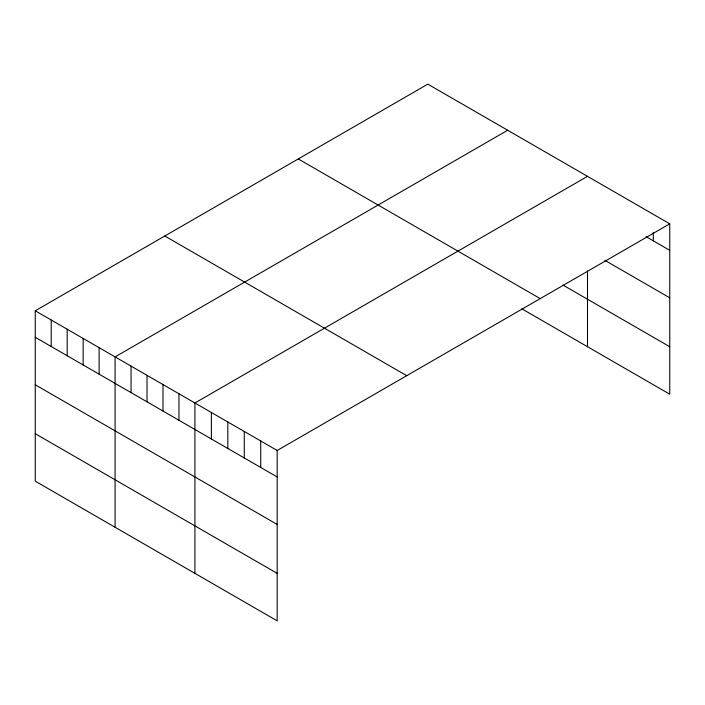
<?xml version="1.0" encoding="UTF-8"?>
<svg xmlns="http://www.w3.org/2000/svg" width="705" height="705" viewBox="0 0 705 705"><rect width="100%" height="100%" fill="white"/><g stroke="black" fill="none" stroke-linecap="round" stroke-linejoin="round"><path stroke-width="1.06" d="M35.25 310.799L277.18 450.477L277.18 620.849L35.25 481.171L35.25 310.799L427.82 84.151L669.75 223.829L669.75 394.201L521.744 308.755M507.662 130.24L115.082 356.897L115.082 527.269M587.494 176.338L194.924 402.987L194.924 573.359M277.18 450.477L669.75 223.829M645.991 236.607L669.75 250.319M604.864 260.339L669.75 297.801M563.075 285.128L669.75 346.719M298.277 158.942L540.197 298.62M164.803 236.008L406.723 375.686M35.25 337.298L277.18 476.968M35.25 384.771L277.18 524.449M35.25 433.69L277.18 573.368M653.297 232.35L653.297 240.828M587.494 270.967L587.494 346.71M260.727 440.977L260.727 467.477M244.274 431.478L244.274 457.977M227.821 421.987L227.821 448.477M211.377 412.487L211.377 438.977M178.955 393.769L178.955 420.259M162.987 384.551L162.987 411.041M147.019 375.333L147.019 401.824M131.051 366.115L131.051 392.606M99.123 347.671L99.123 374.17M83.155 338.453L83.155 364.952M67.186 329.235L67.186 355.734M51.218 320.017L51.218 346.516"/></g></svg>
